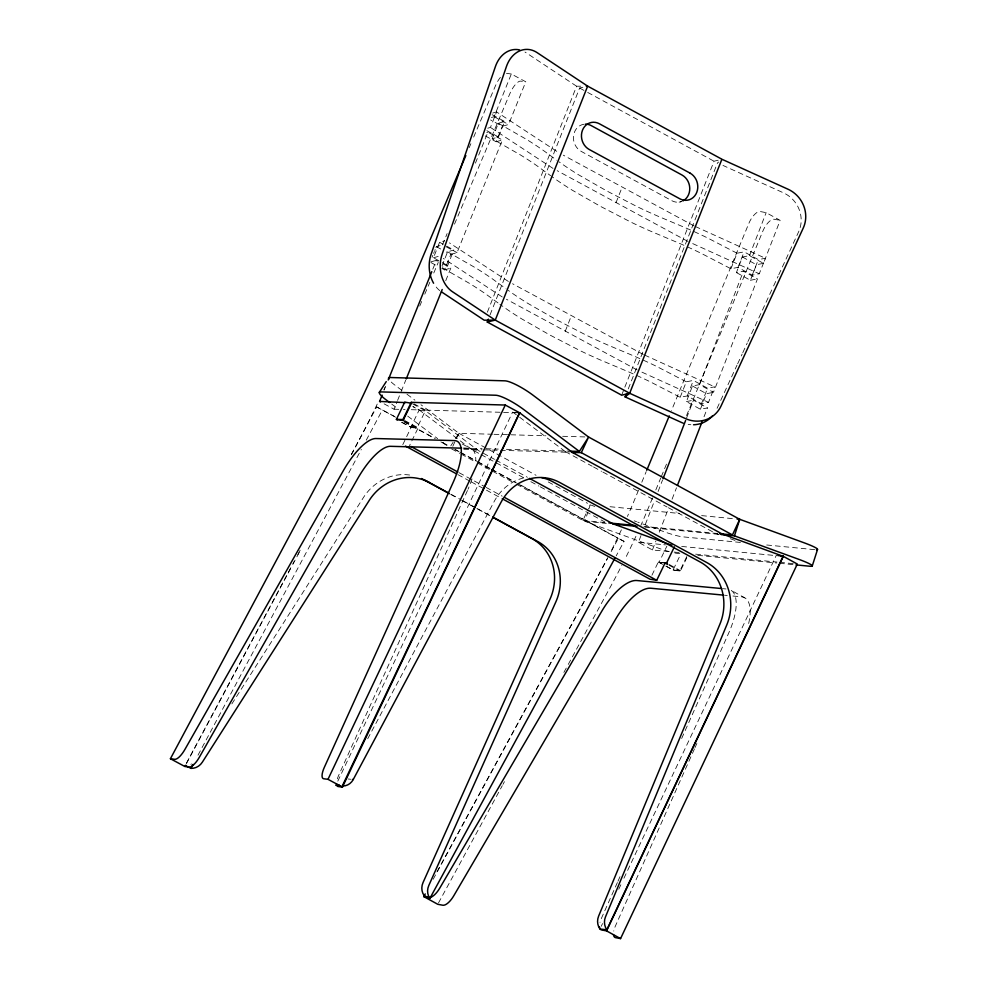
<?xml version="1.0" encoding="UTF-8"?>
<svg xmlns="http://www.w3.org/2000/svg" width="988" height="988" viewBox="0 0 988 988"><rect width="100%" height="100%" fill="white"/><g stroke="black" fill="none" stroke-linecap="round" stroke-linejoin="round"><path stroke-width="0.74" stroke-dasharray="4.94 3.71" d="M669.308 551.637A14.462 1.445 17.7 0 1 659.021 548.352L584.921 521.331L587.909 512.019M588.897 508.919L590.219 504.782L588.403 508.697M704.024 416.775L707.457 407.908L700.418 409.267L686.425 401.56L692.452 385.987L699.504 384.628L713.497 392.335L757.45 278.912L743.458 271.218L736.406 272.577L742.445 257.004L749.484 255.645L763.477 263.351L780.137 220.361L766.145 212.655L760.18 211.531A12.572 5.051 -61.2 0 0 748.867 223.362L671.457 410.563M668.715 551.539L652.413 549.958L638.433 542.251L641.867 533.372M645.312 524.492L654.649 500.397M658.082 491.518L662.516 480.106M686.598 417.949L693.477 400.202L707.457 407.908M699.504 384.628L743.458 271.218M749.484 255.645L766.145 212.655M700.418 409.267L706.445 393.693L713.497 392.335M736.406 272.577L750.398 280.283L756.425 264.71L763.477 263.351M652.413 549.958L655.859 541.078M659.292 532.199L668.641 508.104M672.075 499.224L676.496 487.8M438.796 260.696L433.46 257.782L439.586 242.27L444.649 240.813M487.726 128.218L490.443 127.427L496.569 111.916L559.122 152.893M442.019 265.92L447.589 251.817L453.813 250.026L447.688 265.537L442.241 267.106M492.222 138.777L498.347 123.265L504.572 121.462L498.446 136.974L492.222 138.777L520.182 154.795A160.192 46.955 21.5 0 1 537.534 166.182L550.649 175.728M487.356 312.22L576.597 86.228L582.809 86.178M490.073 314.839L579.623 88.043L583.636 87.092M565.247 331.264L571.373 315.752M616.006 202.701L622.131 187.189M621.662 395.188L714.04 161.217L719.375 159.945M628.257 388.926L717.486 162.934L718.634 162.032M680.176 397.3L686.302 381.788L693.354 380.429L707.581 388.185L714.645 386.827L708.52 402.338L701.455 403.697L687.228 395.941L680.176 397.3L650.166 381.763A160.192 46.955 21.5 0 0 627.849 371.55L602.075 360.694A160.192 46.955 21.5 0 1 579.746 350.481L549.748 334.944L521.788 318.926A160.192 46.955 21.5 0 1 504.423 307.527L499.891 304.279M730.935 268.736L737.06 253.224L744.112 251.878L758.339 259.622L765.404 258.263L759.278 273.775L752.214 275.133L737.987 267.39L730.935 268.736L700.924 253.2A160.192 46.955 21.5 0 0 678.608 242.986L652.833 232.131A160.192 46.955 21.5 0 1 630.505 221.917L600.506 206.381L572.546 190.363A160.192 46.955 21.5 0 1 555.182 178.976L551.786 176.543M687.228 395.941L693.354 380.429M737.987 267.39L744.112 251.878M701.455 403.697L707.581 388.185M752.214 275.133L758.339 259.622M432.065 257.275L432.843 255.336M433.621 253.41L434.399 251.483M434.782 250.507L435.177 249.544M435.955 247.618L436.338 246.642L442.575 244.851L443.489 245.333M384.147 390.075L385.678 386.296M432.818 269.131L436.363 260.313L438.166 261.277M442.575 244.851L447.119 233.576M475.438 163.156L487.911 132.17L502.361 139.963L457.036 252.632L450.8 254.422L446.28 251.989M491.394 117.498L494.124 116.72L511.315 74.001L525.764 81.782L508.585 124.5L502.349 126.291L490.604 119.968M441.871 268.427L444.575 269.885L450.8 254.422M485.281 135.924L496.124 141.753L502.349 126.291M384.11 403.845L394.051 409.205L397.09 401.647M397.596 400.387L400.128 394.076M401.14 391.557L405.71 380.219M445.749 280.691L450.812 268.094L441.784 263.228M638.52 490.221L634.667 499.52A335.389 134.899 -61.2 0 1 627.417 516.477M641.805 482.255L646.201 471.634M652.5 497.927L648.659 507.227A335.389 134.899 -61.2 0 1 640.866 525.406M655.797 489.962L660.737 478.019M661.293 476.685L666.777 463.409M686.537 415.615L762.86 231.069A12.572 5.051 -61.2 0 1 774.172 219.237L780.137 220.361M469.201 147.644L470.881 143.692M473.684 137.085L495.556 85.548A12.572 4.248 -61.7 0 1 501.299 76.348M419.739 306.058L421.975 300.772M424.778 294.165L429.829 282.272M433.757 273.021L438.24 262.45M454.505 224.14L510.018 93.329A12.572 4.248 -61.7 0 1 520.627 81.115L525.764 81.782M617.376 882.543L601.457 918.223A12.98 5.224 -61.2 0 0 599.988 922.335M617.982 881.173L621.044 874.318M681.671 738.468L728.811 632.814A48.19 19.377 -61.2 0 0 730.811 590.145L744.804 597.851M694.428 748.929L615.45 925.929A12.98 5.224 -61.2 0 0 613.746 931.067M695.046 747.545L696.873 743.433M467.448 490.53L338.748 775.197A12.98 4.384 -61.7 0 0 336.957 780.285M717.09 408.279L736.999 365.177M737.653 363.794L742.149 354.062M742.791 352.667L747.286 342.935M747.928 341.552L772.974 287.323M773.616 285.94L778.112 276.208M778.754 274.812L798.675 231.711A28.911 27.256 51.6 0 0 783.422 192.821L722.981 165.428M452.8 446.292L455.839 439.784M456.444 438.487L458.877 433.275L492.456 434.251M516.576 484.281L582.92 520.404L587.786 509.993M601.26 926.299L602.557 923.558M618.747 889.225L621.995 882.358M623.934 878.246L776.185 555.565M337.81 781.15L512.636 412.07M401.82 422.296L410.86 427.149L419.184 409.921L412.861 406.525L419.455 410.168L471.684 449.478L479.748 453.875M402.795 444.625L406.006 437.993M406.648 436.671L411.132 427.396L417.838 428.471L409.501 445.699M410.86 427.149L417.356 427.347L425.68 410.119L502.102 412.317M651.932 575.226L658.341 561.974L663.701 562.839M661.701 563.74L659.07 562.296L666.888 546.142M658.341 561.974L673.063 570.002L680.757 554.095M666.073 566.149L673.063 570.002L679.769 571.076L688.093 553.848M673.063 570.002L680.559 570.731L686.808 557.8M186.609 762.822L292.201 565.099M292.905 563.79L294.313 561.147M297.833 554.564L300.648 549.291M351.345 454.381L376.687 406.933L395.039 416.701M186.3 763.848L292.078 565.791M292.794 564.457L300.661 549.736M351.407 454.727L356.409 445.353A335.389 113.336 -61.7 0 0 377.626 403.228M198.008 755.19L361.336 449.392M366.264 440.166L382.455 409.847M367.697 738.789L494.272 501.336A48.19 44.238 -84 0 1 527.394 477.204M436.931 871.885L607.595 558.158M611.164 551.6L618.303 538.472L624.07 541.387L616.216 555.824M433.189 879.258L597.752 576.745A335.389 134.899 -61.2 0 0 607.818 557.64M438.487 902.958L502.275 785.682M503.003 784.349L504.448 781.681M563.889 672.408L566.791 667.073M568.248 664.418L611.733 584.451A335.389 134.899 -61.2 0 0 621.81 565.346M231.859 703.901L363.498 497.446A48.19 44.756 -63.2 0 1 412.614 475.561M450.8 445.872L453.109 442.278M455.419 438.684L458.877 433.275L420.937 404.722M492.679 113.04L496.569 111.916M433.46 257.782L439.685 255.978M486.738 132.516L487.911 132.17M496.124 141.753L502.361 139.963M430.904 261.882L436.363 260.313M444.575 269.885L450.812 268.094M679.139 202.145L681.14 201.676M750.398 280.283L757.45 278.912M686.425 401.56L693.477 400.202M464.014 448.231L468.917 448.367A48.19 16.29 -61.7 0 1 475.759 460.816M394.051 409.205L398.757 409.341M403.475 409.477L405.043 409.514M411.329 409.699L419.184 409.921M503.571 412.367L516.798 412.749M493.975 434.3L509.24 434.745M510.771 434.782L545.87 435.794M562.654 436.288L587.07 436.992M463.162 448.07L482.082 448.614M486.133 448.737L498.298 449.083M506.399 449.318L571.262 451.195M463.792 449.256L482.107 449.787M483.626 449.824L498.891 450.269M500.41 450.318L569.088 452.306M723.191 588.7L726.019 588.971M724.451 595.208L727.279 595.468M732.935 596.011L741.42 596.814A48.19 19.377 -61.2 0 1 748.324 624.873M610.053 506.721L679.67 513.476M701.604 515.613L735.158 518.873M582.92 520.404L605.805 522.627M643.954 526.345L718.708 533.606M584.921 521.331L606.286 523.405M645.003 527.16L718.424 534.298M740.432 542.437L682.338 536.793A14.462 1.445 17.7 0 1 664.319 531.816L637.692 522.096M766.713 544.993L815.125 549.699M638.433 542.251L661.972 544.536M663.788 544.709L665.591 544.882M681.671 546.45L776.531 555.664M674.149 552.07L679.583 552.588M695.663 554.157L776.976 562.061M779.68 562.32L793.228 563.642M679.806 553.601L677.039 553.329A14.462 1.445 17.7 0 1 673.977 552.811M697.787 555.342L776.63 563.012M779.396 563.284L793.228 564.617M659.07 562.296L663.294 562.703M514.415 412.478L516.131 412.663M519.663 417.257L565.445 451.677L568.026 451.948M568.458 451.985L569.31 452.084M348.085 778.989L350.666 779.26M506.486 73.371L511.315 74.001M419.455 410.168L426.161 411.243L478.39 450.565L494.519 459.346M471.684 449.478L478.39 450.565M716.473 533.668L718.992 534.594M730.342 538.732L737.9 541.498M591.38 505.214L594.85 506.474M634.222 520.837L636.531 521.676M694.095 225.931L563.321 155.178M695.28 226.474L765.404 258.263M687.969 241.455L557.195 170.689M692.724 243.604L759.278 273.775M643.324 354.494L512.562 283.741M644.522 355.038L714.645 386.827M637.211 370.006L506.436 299.253M641.953 372.167L708.52 402.338M737.06 253.224L707.05 237.688A160.192 46.955 21.5 0 0 684.733 227.475L658.959 216.619A160.192 46.955 21.5 0 1 636.63 206.406L606.632 190.869L578.672 174.851A160.192 46.955 21.5 0 1 561.308 163.465L559.047 161.834M686.302 381.788L656.291 366.252A160.192 46.955 21.5 0 0 633.975 356.038L608.2 345.183A160.192 46.955 21.5 0 1 585.872 334.969L555.874 319.433L527.913 303.415A160.192 46.955 21.5 0 1 510.549 292.016L508.289 290.398M494.124 116.72L508.585 124.5M446.193 246.79L457.036 252.632M436.338 246.642L441.76 249.569M431.027 262.598L438.252 266.488M413.935 403.796L425.68 410.119M462.174 443.958L471.807 449.145M404.709 420.53L417.356 427.347M579.623 88.043L586.341 91.699M587.687 92.427L714.04 161.217M492.123 114.682L504.572 121.462M486.886 130.675L498.446 136.974M552.996 168.405L490.443 127.427M439.586 242.27L443.143 244.209M446.7 246.148L453.813 250.026M508.363 281.444L449.454 242.887M442.352 262.623L447.688 265.537M502.237 296.956L443.34 258.399M565.445 451.677L592.195 466.237M593.529 466.966L601.556 471.338M602.89 472.054L667.073 507.005M668.419 507.733L676.434 512.105M677.78 512.834L715.213 533.211M412.774 403.956L426.161 411.243M458.877 433.275L536.064 475.302M548.241 481.934L587.514 503.312M495.865 460.075L526.777 476.908M481.094 454.604L524.109 478.019M530.828 481.675L538.892 486.071M540.238 486.8L604.755 521.923M404.438 421.184L417.838 428.471M669.061 565.247L679.769 571.076M403.845 421.493L435.3 438.623M442.859 442.735L449.145 446.156M455.443 449.577L457.963 450.948M460.47 452.319L476.834 461.235M478.093 461.915L490.678 468.769M491.938 469.448L515.847 482.465M520.874 485.207L624.07 541.387M376.687 406.933L395.558 417.208M404.376 422L434.572 438.45M440.87 441.871L448.416 445.983M454.702 449.404L459.741 452.146M461.001 452.837L476.105 461.05M477.365 461.742L489.949 468.596M491.197 469.275L516.366 482.984M517.626 483.663L618.303 538.472M451.578 448.898L459.704 453.319M461.063 454.06L475.957 462.174M477.303 462.903L515.217 483.552M401.758 422.284L411.132 427.396M459.21 472.77L484.738 486.664M486.084 487.393L502.2 496.174M457.889 474.611L469.979 481.193M471.313 481.922L500.879 498.014M451.158 494.395L460.63 499.545M463.335 501.015L475.5 507.647M476.858 508.388L490.381 515.748M450.8 494.42L457.568 498.1M461.618 500.311L475.142 507.671M477.846 509.153L491.369 516.514M742.445 257.004L756.425 264.71M692.452 385.987L706.445 393.693M669.185 564.469L680.559 570.731M498.347 123.265L526.308 139.283A160.192 46.955 21.5 0 1 543.659 150.67L556.775 160.217M447.589 251.817L475.549 267.847A160.192 46.955 21.5 0 1 492.901 279.233L506.017 288.768M442.673 268.007L469.424 283.358A160.192 46.955 21.5 0 1 486.775 294.745L498.817 303.501M576.597 86.228L526.011 52.685A28.911 22.378 89.5 0 0 525.011 52.055M513.13 412.342L516.403 414.799M401.955 390.433L394.965 385.172A14.462 2.915 32.5 0 1 390.087 380.886M406.945 394.187L414.935 400.202M391.73 404.08L397.719 408.587M407.711 416.109L437.672 438.66M442.661 442.414L447.65 446.168M191.586 763.946A13.042 12.103 -63.2 0 1 190.82 764.329M584.069 124.241A14.462 12.745 76.6 0 0 573.522 136.035A14.462 12.745 76.6 0 0 581.191 151.374L671.865 200.725A14.462 12.745 76.6 0 0 681.683 201.503M384.912 387.469A335.389 113.336 -61.7 0 1 383.826 389.889M472.029 478.921A48.19 16.29 -61.7 0 1 468.016 489.258M621.378 529.84A335.389 134.899 -61.2 0 1 610.868 551.625M635.926 536.323A335.389 134.899 -61.2 0 1 624.861 559.332M690.847 424.716A28.911 27.256 51.6 0 1 688.204 424.42M439.709 290.571A28.911 22.378 89.5 0 1 434.967 285.409"/><path stroke-width="1.48" d="M721.092 534.557L734.442 535.854L739.74 519.317L588.601 437.042L533.063 395.237A24.095 4.866 32.5 0 0 504.954 380.837L389.754 377.502A14.462 2.915 32.5 0 0 388.778 379.145M812.235 566.025L817.533 549.489M662.997 478.834L685.61 420.493M677.484 485.269L702.06 421.851M721.771 159.537L629.677 393.286L495.26 320.112L452.455 291.732A28.911 22.378 89.5 0 1 442.142 254.225L506.436 66.517A28.911 22.378 89.5 0 1 537.064 52.599L587.638 86.129L722.055 159.315L787.979 189.202A28.911 27.256 51.6 0 1 803.232 228.092L721.018 406.056A28.911 27.256 51.6 0 1 685.462 418.579L629.677 393.286L621.662 395.188L487.245 322.014L488.381 319.149M487.245 322.014L495.26 320.112L587.638 86.129L586.255 86.141M683.202 423.136A28.911 27.256 51.6 0 1 680.905 422.197L625.108 396.904L626.157 394.249M380.491 401.906L379.59 401.424L382.121 395.126M388.21 379.997L431.793 271.651M406.216 378.96L442.204 289.509M646.745 470.313L669.259 415.874M465.842 155.573L378.923 360.373A335.389 113.336 -61.7 0 1 341.947 437.573L170.418 758.735L184.88 766.515L189.165 767.083A14.672 4.965 -61.7 0 0 199.378 757.191L357.545 478.859A48.19 16.29 -61.7 0 1 390.408 446.317L461.557 448.169M572.151 452.393L581.302 452.652L588.601 437.042L579.376 451.43L571.262 451.195M720.24 533.755L732.441 534.94L739.74 519.317L804.133 542.807A24.095 2.408 17.7 0 1 816.434 549.76M541.634 477.636A48.19 44.238 -84 0 1 552.885 481.798L699.986 561.876A48.19 44.238 -84 0 1 719.906 624.169L598.617 916.135A12.683 11.646 -84 0 0 599.963 929.053L606.842 929.77L783.064 556.281L722.092 533.94L572.324 452.393L520.009 413.07L518.218 412.663M599.506 926.991A12.98 5.224 -61.2 0 0 601.606 929.967L606.57 930.894L783.311 556.33L797.304 564.037L620.563 938.6L615.598 937.661A12.98 5.224 -61.2 0 1 613.499 934.697M170.418 758.735L174.703 759.303A14.672 4.965 -61.7 0 0 184.929 749.41L343.095 471.078A48.19 16.29 -61.7 0 1 375.946 438.536L454.468 440.586A48.19 16.29 -61.7 0 1 452.998 482.749L324.299 767.417A12.98 4.384 -61.7 0 0 323.706 778.754L327.991 779.322L505.276 405.043L519.737 412.836L342.453 787.103L338.168 786.534A12.98 4.384 -61.7 0 1 336.513 783.805M342.305 785.942L519.503 412.799M397.3 419.863L396.398 419.369L403.104 420.456L411.428 403.228L404.722 402.141L396.398 419.369L402.894 419.567L411.23 402.338L505.276 405.043M502.225 498.742L650.005 579.203L656.711 580.289L665.035 563.061L667.715 564.519M664.22 562.789L666.567 563.024L674.372 546.87M185.991 765.465A13.042 12.103 -63.2 0 1 185.201 765.453L190.968 768.368L193.08 764.416M342.737 785.991A12.683 11.646 -84 0 0 353.247 779.52L501.151 502.052A48.19 44.238 -84 0 1 559.764 482.514L706.865 562.604A48.19 44.238 -84 0 1 726.785 624.898L605.496 916.852A12.683 11.646 -84 0 0 606.842 929.77M723.043 595.072L650.931 588.243A48.19 19.377 -61.2 0 0 615.499 619.377L453.776 895.77A14.672 5.903 -61.2 0 1 442.723 905.218L437.758 904.279L423.766 896.585L425.223 893.918M492.728 517.243L531.939 538.596A48.19 44.756 -63.2 0 1 550.069 599.012L423.025 882.593A13.042 12.103 -63.2 0 0 424.087 895.511L429.854 898.425L614.783 558.455M379.318 392.384L386.246 381.59M625.108 396.904L629.677 393.286M495.26 320.112L484.206 320.198L441.414 291.818M379.59 401.424L405.636 402.635M721.771 588.564L636.939 580.536A48.19 19.377 -61.2 0 0 601.507 611.671L439.784 888.064A14.672 5.903 -61.2 0 1 428.743 897.512L423.766 896.585M737.073 519.058L739.74 519.317M608.855 522.924L634.802 525.455M612.955 524.048L636.988 526.382M780.594 556.059L783.311 556.33M795.995 564.889L809.827 566.235A24.095 2.408 17.7 0 0 798.835 559.344L734.442 535.854M518.28 412.885L520.009 413.07M571.459 452.306L572.324 452.393M719.943 533.705L722.092 533.94M777.84 555.515L779.989 555.738M780.853 555.836L782.57 556.009M780.915 556.059L783.064 556.281M352.383 779.433L353.247 779.52M340.156 785.719L335.858 785.262A12.683 11.646 -84 0 0 338.921 784.892M671.926 545.302L612.807 523.739L529.469 478.377M421.468 478.538A48.19 44.756 -63.2 0 1 423.753 479.699L425.198 480.427M425.556 480.613L427.359 481.526M427.73 481.699L448.453 492.926M411.23 402.338L412.132 402.82M402.894 419.567L403.796 420.048M327.991 779.322L342.453 787.103M581.302 452.652L732.441 534.94M410.847 446.428L457.864 472.029M504.893 497.631L656.711 580.289M405.488 446.082L456.542 473.882M493.086 517.218L537.707 541.51A48.19 44.756 -63.2 0 1 555.836 601.927L428.792 885.507A13.042 12.103 -63.2 0 0 429.854 898.425M423.753 479.699L449.454 493.691M666.567 563.024L667.443 563.506M606.57 930.894L620.563 938.6M579.376 451.43L523.838 409.625A24.095 4.866 32.5 0 0 495.729 395.237L380.516 391.89A14.462 2.915 32.5 0 0 385.74 399.572L389.729 402.573M429.521 482.613A48.19 44.756 -63.2 0 0 369.265 500.36L202.318 762.205A13.042 12.103 -63.2 0 1 190.968 768.368M682.893 200.959A14.462 12.745 76.6 0 0 689.76 188.14A14.462 12.745 76.6 0 0 682.016 175.024L591.343 125.661A14.462 12.745 76.6 0 0 585.365 124.142M712.447 415.874A28.911 27.256 51.6 0 1 693.539 424.766M433.596 283.247A28.911 22.378 89.5 0 1 431.101 254.311L495.396 66.604A28.911 22.378 89.5 0 1 519.589 49.906M690.032 173.11L599.358 123.759A14.462 12.745 76.6 0 0 582.488 130.194A14.462 12.745 76.6 0 0 589.206 149.472L679.88 198.823A14.462 12.745 76.6 0 0 696.75 192.388A14.462 12.745 76.6 0 0 690.032 173.11"/></g></svg>
